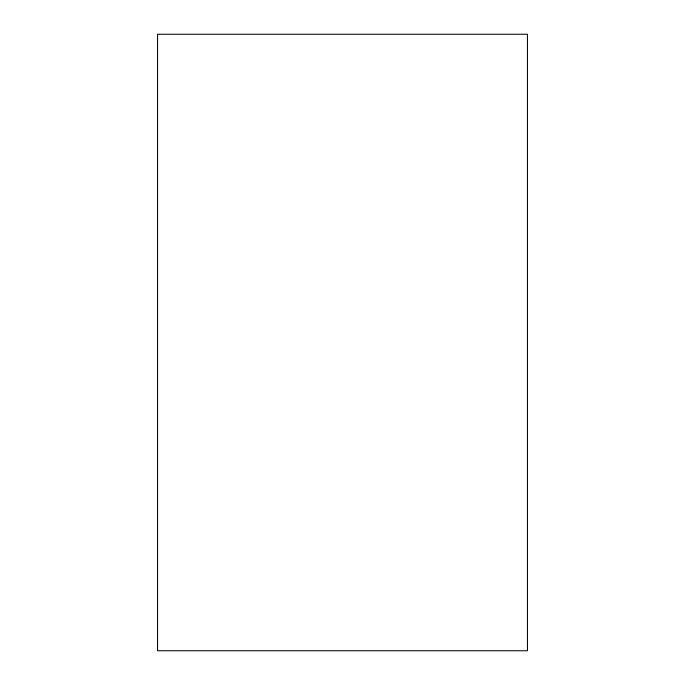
<?xml version="1.0" encoding="UTF-8"?>
<svg xmlns="http://www.w3.org/2000/svg" width="685" height="685" viewBox="0 0 685 685"><rect width="100%" height="100%" fill="white"/><g stroke="black" fill="none" stroke-linecap="round" stroke-linejoin="round"><path stroke-width="1.03" d="M527.45 34.25L157.55 34.25L157.55 650.75L527.45 650.75L527.45 34.25"/></g></svg>
